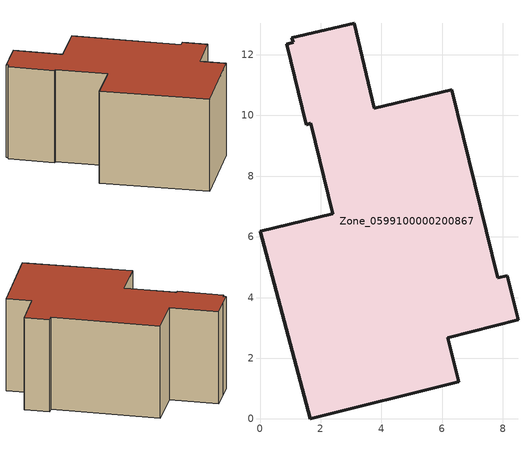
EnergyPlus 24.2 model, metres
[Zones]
Zone_0599100000200867
 floor ground (C_G): 1.97,12.77 3.1,13.04 3.77,10.23 6.32,10.85 7.83,4.64 8.14,4.72 8.5,3.26 6.18,2.67 6.55,1.23 1.66,0 0,6.18 2.39,6.75 1.68,9.73 1.53,9.69 0.89,12.35 1.09,12.41 1.05,12.55 z0
 wall outside (C_F): 1.68,9.73 2.39,6.75 0,6.18 1.66,0 6.55,1.23 6.18,2.67 8.5,3.26 8.14,4.72 7.83,4.64 6.32,10.85 3.77,10.23 3.1,13.04 1.97,12.77 1.05,12.55 1.09,12.41 0.89,12.35 1.53,9.69 1.68,9.73 z0:5.78
 roof outside (C_R): 1.97,12.77 1.05,12.55 1.09,12.41 0.89,12.35 1.53,9.69 1.68,9.73 2.39,6.75 0,6.18 1.66,0 6.55,1.23 6.18,2.67 8.5,3.26 8.14,4.72 7.83,4.64 6.32,10.85 3.77,10.23 3.1,13.04 z5.78
[BUILDING]
Pand.0599100000200867: North Axis=0; Terrain=City; Loads Convergence Tolerance Value=0.04; Temperature Convergence Tolerance Value=0.4; Solar Distribution=FullExterior; Maximum Number of Warmup Days=25; Minimum Number of Warmup Days=1
[Site:Location]
Rotterdam.The.Hague.AP_ZH_NLD Design_Conditions: Latitude=51.96; Longitude=4.45; Time Zone=1; Elevation=-4.5
[SITE:GROUNDTEMPERATURE:BUILDINGSURFACE]
18, 18, 18, 18, 18, 18, 18, 18, 18, 18, 18, 18
[MATERIAL] Thermal Absorptance=0.9; Solar Absorptance=0.7; Visible Absorptance=0.7
Name | Roughness | Thickness | Conductivity | Density | Specific Heat
G.TI.1965-1974 | MediumSmooth | 0.15 | 0.882353 | 540 | 1210
F.TI.1965-1974 | Rough | 0.3 | 0.697674 | 1920 | 840
R.TI.1965-1974 | MediumRough | 0.2 | 0.232558 | 1500 | 1000
[CONSTRUCTION]
C_G: G.TI.1965-1974
C_F: F.TI.1965-1974
C_R: R.TI.1965-1974
[ZONE]
Zone_0599100000200867: Type=1; Multiplier=1; Ceiling Height=Autocalculate; Volume=Autocalculate; Floor Area=autocalculate; Part of Total Floor Area=Yes
[ZONEINFILTRATION:DESIGNFLOWRATE]
Infil_Zone_0599100000200867: Zone or ZoneList or Space or SpaceList=Zone_0599100000200867; Schedule=AlwaysOn; Design Flow Rate Calculation Method=Flow/Area; Flow Rate per Floor Area=0.003; Constant Term Coefficient=1; Temperature Term Coefficient=0; Velocity Term Coefficient=0; Velocity Squared Term Coefficient=0
[HVACTEMPLATE:ZONE:IDEALLOADSAIRSYSTEM]
Zone_0599100000200867: Maximum Heating Supply Air Temperature=50; Minimum Cooling Supply Air Temperature=13; Maximum Heating Supply Air Humidity Ratio=0.0156; Minimum Cooling Supply Air Humidity Ratio=0.0077; Heating Limit=NoLimit; Cooling Limit=NoLimit; Dehumidification Control Type=ConstantSensibleHeatRatio; Cooling Sensible Heat Ratio=0.7; Dehumidification Setpoint=60; Humidification Control Type=None; Humidification Setpoint=30; Outdoor Air Method=None; Outdoor Air Flow Rate per Person=0.00944; Outdoor Air Flow Rate per Zone Floor Area=0; Outdoor Air Flow Rate per Zone=0; Demand Controlled Ventilation Type=None; Outdoor Air Economizer Type=NoEconomizer; Heat Recovery Type=None; Sensible Heat Recovery Effectiveness=0.7; Latent Heat Recovery Effectiveness=0.65
[ZONECONTROL:THERMOSTAT]
ThermostatControl_Zone_0599100000200867: Zone or ZoneList=Zone_0599100000200867; Control Type Schedule=DualSetpointControlType; Control 1=Thermostat_Zone_0599100000200867; Temperature Difference Between Cutout And Setpoint=0
[THERMOSTATSETPOINT:DUALSETPOINT]
Thermostat_Zone_0599100000200867: Heating Setpoint Temperature Schedule=HeatingSetpoint_Zone_0599100000200867; Cooling Setpoint Temperature Schedule=CoolingSetpoint_Zone_0599100000200867
[SCHEDULE:COMPACT]
HeatingSetpoint_Zone_0599100000200867: Through: 12/31, For: AllDays, Until: 24:00, 21
CoolingSetpoint_Zone_0599100000200867: Through: 12/31, For: AllDays, Until: 24:00, 24
DualSetpointControlType: Through: 12/31, For: AllDays, Until: 24:00, 4
AlwaysOn: Through: 12/31, For: AllDays, Until: 24:00, 1
